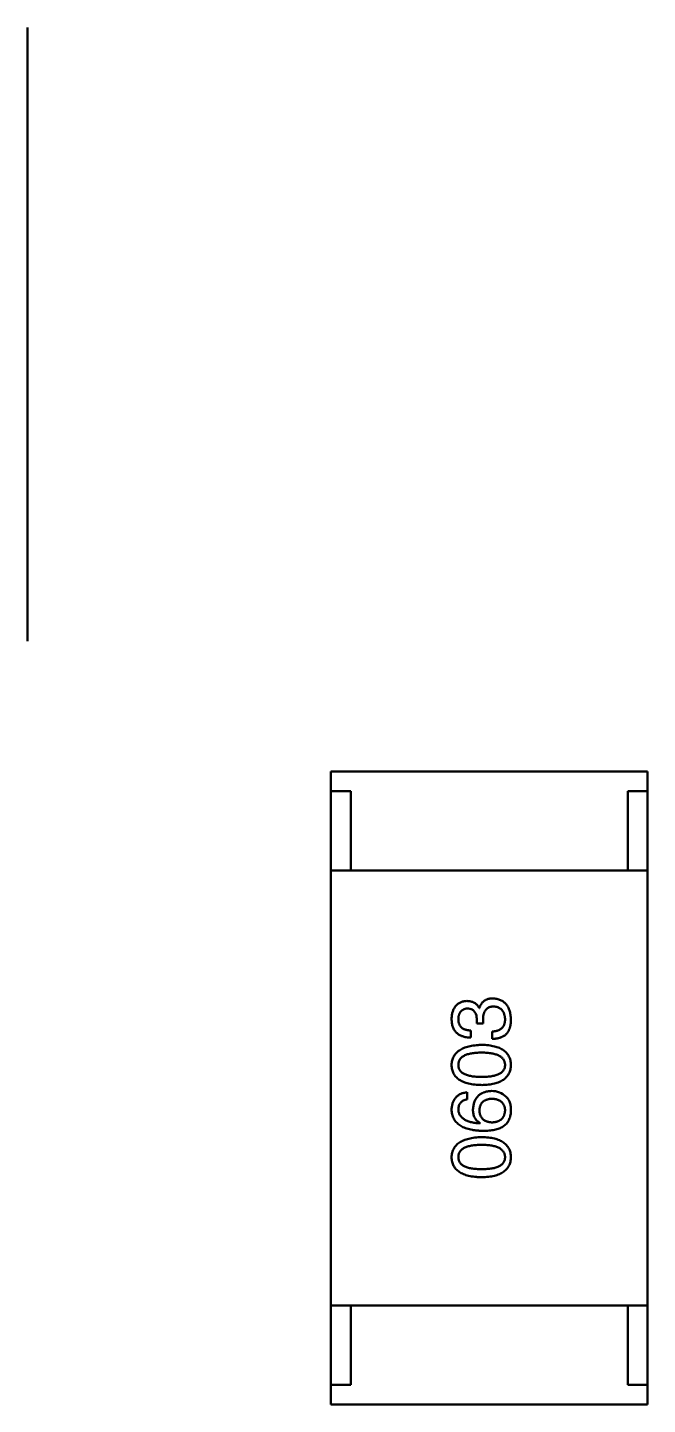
# Model space of a CAD drawing. Header units: millimetres. Extents: x 37 to 347, y 164 to 266.
# Drawn here: x 304.889 to 306.456, y 211.616 to 215.097 of the extents above; entities that cross this region are included whole.
import ezdxf

# ---------------------------------------------------------------- set-up
doc = ezdxf.new("R2010")
doc.units = ezdxf.units.MM
doc.header["$LTSCALE"] = 0.75
doc.layers.add('Visible', color=7, linetype='Continuous', lineweight=50)

msp = doc.modelspace()

# ---------------------------------------------------------------- linework, layer by layer
at = {"layer": 'Visible'}
for p, q in [((304.8891, 215.0967), (304.8891, 215.0963)), ((304.8891, 213.5463), (304.8891, 215.0963)), ((304.8891, 213.5463), (304.8891, 213.5458)), ((305.6561, 213.2164), (306.4561, 213.2164)), ((305.6561, 213.1664), (305.6561, 213.2164)), ((306.4561, 213.1664), (306.4561, 213.2164)), ((305.7061, 213.1664), (305.6561, 213.1664)), ((305.6561, 212.9664), (305.6561, 213.1664)), ((305.7061, 212.9664), (305.7061, 213.1664)), ((306.4061, 213.1664), (306.4061, 212.9664)), ((306.4561, 213.1664), (306.4061, 213.1664)), ((306.4561, 212.9664), (306.4561, 213.1664)), ((306.4561, 212.9664), (305.6561, 212.9664)), ((305.6561, 211.8664), (305.6561, 212.9664)), ((305.7061, 212.9664), (306.4061, 212.9664)), ((306.4561, 212.9664), (306.4561, 211.8664)), ((306.0314, 212.6182), (306.0306, 212.6182)), ((306.0248, 212.5895), (306.0248, 212.5797)), ((306.0404, 212.5797), (306.0404, 212.5887)), ((306.0093, 212.5436), (306.0093, 212.5616)), ((306.0248, 212.5797), (306.0404, 212.5797)), ((306.0634, 212.5592), (306.0634, 212.5403)), ((306.0002, 212.3875), (306.0002, 212.4055)), ((306.033, 212.3277), (306.0322, 212.3269)), ((306.4561, 211.8664), (305.6561, 211.8664)), ((305.6561, 211.8664), (305.6561, 211.6664)), ((305.7061, 211.8664), (306.4061, 211.8664)), ((305.7061, 211.8664), (305.7061, 211.6664)), ((306.4061, 211.6664), (306.4061, 211.8664)), ((306.4561, 211.8664), (306.4561, 211.6664)), ((305.6561, 211.6664), (305.6561, 211.6164)), ((305.7061, 211.6664), (305.6561, 211.6664)), ((306.4561, 211.6664), (306.4061, 211.6664)), ((306.4561, 211.6664), (306.4561, 211.6164)), ((305.6561, 211.6164), (306.4561, 211.6164))]:
    msp.add_line(p, q, dxfattribs=at)
msp.add_arc((306.0624, 212.3569), 0.0519, 45.691, 90.7052, dxfattribs=at)
for points, knots in [([(305.9994, 212.6362), (305.9979, 212.6361), (305.995, 212.6359), (305.9908, 212.6351), (305.9869, 212.634), (305.9832, 212.6326), (305.9798, 212.6308), (305.9767, 212.6288), (305.9738, 212.6265), (305.9713, 212.6238), (305.969, 212.6208), (305.967, 212.6175), (305.9653, 212.6138), (305.9639, 212.6099), (305.9627, 212.6057), (305.9618, 212.6011), (305.9612, 212.5962), (305.961, 212.5929), (305.9609, 212.5912)], [0, 0, 0, 0, 0.067521, 0.132139, 0.193339, 0.252064, 0.309083, 0.364848, 0.420021, 0.475612, 0.532002, 0.589602, 0.649896, 0.712634, 0.778603, 0.848416, 0.922155, 1, 1, 1, 1]), ([(305.9781, 212.5903), (305.9782, 212.5914), (305.9783, 212.5934), (305.9786, 212.5963), (305.9791, 212.599), (305.9798, 212.6015), (305.9806, 212.6039), (305.9817, 212.6061), (305.9829, 212.608), (305.9842, 212.6098), (305.9857, 212.6114), (305.9875, 212.6128), (305.9893, 212.6141), (305.9913, 212.6151), (305.9935, 212.616), (305.9959, 212.6166), (305.9984, 212.6171), (306.0002, 212.6173), (306.0011, 212.6174)], [0, 0, 0, 0, 0.078051, 0.151197, 0.220412, 0.286742, 0.34933, 0.409464, 0.467368, 0.52298, 0.578639, 0.633998, 0.690142, 0.746855, 0.805868, 0.867776, 0.932345, 1, 1, 1, 1]), ([(306.0306, 212.6182), (306.0299, 212.6196), (306.0285, 212.6224), (306.0257, 212.6262), (306.0224, 212.6293), (306.0187, 212.6319), (306.0145, 212.6338), (306.0099, 212.6352), (306.0048, 212.6361), (306.0013, 212.6362), (305.9994, 212.6362)], [0, 0, 0, 0, 0.125227, 0.244792, 0.361427, 0.478215, 0.59667, 0.722058, 0.856314, 1, 1, 1, 1]), ([(306.0011, 212.6174), (306.0028, 212.6173), (306.0048, 212.6172), (306.0096, 212.6161), (306.0114, 212.6153), (306.0142, 212.6138), (306.0164, 212.6124), (306.0204, 212.6078), (306.0216, 212.6054), (306.0245, 212.5982), (306.0247, 212.5921), (306.0248, 212.5895)], [0.000001, 0.000001, 0.000001, 0.000001, 0.000529469, 0.000529469, 0.001127239, 0.001127239, 0.001835181, 0.001835181, 0.002488358, 0.002488358, 0.00458577, 0.00458577, 0.00458577, 0.00458577]), ([(306.065, 212.6428), (306.0639, 212.6428), (306.0618, 212.6428), (306.0588, 212.6424), (306.0559, 212.642), (306.0531, 212.6413), (306.0505, 212.6404), (306.048, 212.6394), (306.0457, 212.6381), (306.0435, 212.6367), (306.0414, 212.6351), (306.0395, 212.6332), (306.0378, 212.6312), (306.0362, 212.629), (306.0348, 212.6265), (306.0335, 212.624), (306.0324, 212.6211), (306.0317, 212.6192), (306.0314, 212.6182)], [0, 0, 0, 0, 0.071215, 0.138707, 0.20396, 0.266995, 0.327734, 0.387609, 0.445602, 0.503345, 0.561136, 0.618597, 0.677672, 0.738255, 0.799989, 0.863961, 0.930555, 1, 1, 1, 1]), ([(306.0404, 212.5887), (306.0404, 212.5901), (306.0404, 212.5927), (306.0408, 212.5965), (306.0413, 212.6), (306.0421, 212.6033), (306.043, 212.6064), (306.0441, 212.6092), (306.0455, 212.6117), (306.0471, 212.6139), (306.0489, 212.6159), (306.051, 212.6176), (306.0532, 212.6191), (306.0556, 212.6203), (306.0583, 212.6212), (306.0612, 212.6218), (306.0642, 212.6222), (306.0664, 212.6223), (306.0675, 212.6223)], [0, 0, 0, 0, 0.082495, 0.159728, 0.232496, 0.300725, 0.365163, 0.425859, 0.483728, 0.538892, 0.592921, 0.646195, 0.699968, 0.754746, 0.811387, 0.870806, 0.933482, 1, 1, 1, 1]), ([(306.1109, 212.5895), (306.1108, 212.5916), (306.1106, 212.5956), (306.1099, 212.6014), (306.1089, 212.6068), (306.1075, 212.6118), (306.1058, 212.6165), (306.1038, 212.6208), (306.1014, 212.6247), (306.0987, 212.6283), (306.0956, 212.6314), (306.0922, 212.6342), (306.0885, 212.6366), (306.0844, 212.6386), (306.0801, 212.6403), (306.0753, 212.6415), (306.0703, 212.6424), (306.0668, 212.6427), (306.065, 212.6428)], [0, 0, 0, 0, 0.078078, 0.151942, 0.221594, 0.28726, 0.350176, 0.409768, 0.467648, 0.523784, 0.578904, 0.634014, 0.689819, 0.746826, 0.805875, 0.867063, 0.931764, 1, 1, 1, 1]), ([(306.0675, 212.6223), (306.0686, 212.6222), (306.0707, 212.6221), (306.0738, 212.6215), (306.0767, 212.6208), (306.0794, 212.6197), (306.0819, 212.6185), (306.0842, 212.6171), (306.0863, 212.6154), (306.0882, 212.6135), (306.0899, 212.6114), (306.0914, 212.609), (306.0927, 212.6065), (306.0938, 212.6037), (306.0947, 212.6006), (306.0954, 212.5974), (306.0959, 212.594), (306.0961, 212.5916), (306.0961, 212.5903)], [0, 0, 0, 0, 0.068514, 0.133941, 0.195994, 0.255362, 0.312994, 0.369441, 0.424687, 0.480522, 0.537148, 0.594801, 0.654411, 0.716817, 0.781981, 0.850498, 0.923306, 1, 1, 1, 1]), ([(305.9609, 212.5912), (305.961, 212.5893), (305.9611, 212.5856), (305.9618, 212.5803), (305.9627, 212.5753), (305.9642, 212.5707), (305.9659, 212.5664), (305.968, 212.5626), (305.9705, 212.559), (305.9734, 212.5559), (305.9766, 212.553), (305.9802, 212.5506), (305.9841, 212.5485), (305.9885, 212.5468), (305.9932, 212.5454), (305.9982, 212.5444), (306.0036, 212.5438), (306.0073, 212.5437), (306.0093, 212.5436)], [0, 0, 0, 0, 0.073232, 0.142595, 0.207997, 0.270074, 0.329156, 0.386529, 0.441846, 0.496976, 0.551877, 0.607941, 0.665637, 0.725446, 0.788542, 0.855101, 0.925196, 1, 1, 1, 1]), ([(306.0093, 212.5616), (306.008, 212.5617), (306.0056, 212.5618), (306.002, 212.5623), (305.9987, 212.5628), (305.9957, 212.5637), (305.9929, 212.5647), (305.9903, 212.566), (305.988, 212.5675), (305.9859, 212.5692), (305.984, 212.5711), (305.9824, 212.5732), (305.9811, 212.5756), (305.98, 212.5781), (305.9791, 212.5809), (305.9785, 212.5838), (305.9782, 212.587), (305.9781, 212.5892), (305.9781, 212.5903)], [0, 0, 0, 0, 0.078134, 0.15164, 0.221358, 0.286689, 0.348614, 0.407697, 0.464247, 0.520153, 0.574432, 0.629291, 0.684538, 0.742032, 0.801329, 0.863637, 0.930123, 1, 1, 1, 1]), ([(306.0961, 212.5903), (306.0961, 212.5891), (306.0961, 212.5867), (306.0957, 212.5833), (306.0951, 212.58), (306.0941, 212.5771), (306.093, 212.5743), (306.0916, 212.5717), (306.0899, 212.5694), (306.088, 212.5673), (306.0858, 212.5655), (306.0833, 212.5639), (306.0806, 212.5625), (306.0777, 212.5614), (306.0744, 212.5605), (306.071, 212.5598), (306.0673, 212.5593), (306.0647, 212.5592), (306.0634, 212.5592)], [0, 0, 0, 0, 0.071272, 0.13882, 0.201858, 0.262757, 0.320043, 0.376709, 0.431462, 0.486034, 0.541209, 0.597703, 0.65589, 0.717768, 0.782056, 0.850407, 0.92277, 1, 1, 1, 1]), ([(306.106, 212.5625), (306.1064, 212.5633), (306.1072, 212.5651), (306.1082, 212.5679), (306.1091, 212.5709), (306.1097, 212.5742), (306.1102, 212.5777), (306.1106, 212.5814), (306.1108, 212.5854), (306.1109, 212.5881), (306.1109, 212.5895)], [0, 0, 0, 0, 0.101955, 0.208983, 0.322698, 0.44339, 0.570851, 0.70629, 0.84885, 1, 1, 1, 1]), ([(306.0634, 212.5403), (306.0647, 212.5404), (306.0673, 212.5405), (306.0711, 212.5408), (306.0748, 212.5413), (306.0783, 212.542), (306.0816, 212.5428), (306.0847, 212.5438), (306.0876, 212.5449), (306.0904, 212.5462), (306.093, 212.5477), (306.0954, 212.5493), (306.0976, 212.5511), (306.0997, 212.5531), (306.1015, 212.5552), (306.1032, 212.5575), (306.1047, 212.5599), (306.1056, 212.5616), (306.106, 212.5625)], [0, 0, 0, 0, 0.078937, 0.154495, 0.226898, 0.296844, 0.363348, 0.427781, 0.48946, 0.549586, 0.607902, 0.664733, 0.720805, 0.776157, 0.831175, 0.886736, 0.943094, 1, 1, 1, 1]), ([(306.0371, 212.5254), (306.0341, 212.5253), (306.0283, 212.525), (306.0198, 212.5242), (306.0119, 212.5229), (306.0045, 212.5214), (305.9977, 212.5195), (305.9915, 212.5172), (305.9859, 212.5146), (305.9808, 212.5116), (305.9763, 212.5082), (305.9723, 212.5045), (305.969, 212.5004), (305.9662, 212.4959), (305.964, 212.4911), (305.9623, 212.4859), (305.9613, 212.4804), (305.961, 212.4765), (305.9609, 212.4746)], [0, 0, 0, 0, 0.088475, 0.171606, 0.249595, 0.322626, 0.391327, 0.455765, 0.516374, 0.573675, 0.628522, 0.681161, 0.732559, 0.783563, 0.83504, 0.887639, 0.942585, 1, 1, 1, 1]), ([(306.1109, 212.4746), (306.1108, 212.4766), (306.1106, 212.4805), (306.1097, 212.4861), (306.1082, 212.4913), (306.1061, 212.4962), (306.1034, 212.5007), (306.1002, 212.5049), (306.0964, 212.5086), (306.092, 212.512), (306.0871, 212.515), (306.0816, 212.5176), (306.0756, 212.5199), (306.069, 212.5217), (306.0618, 212.5232), (306.0541, 212.5243), (306.0458, 212.5251), (306.0401, 212.5253), (306.0371, 212.5254)], [0, 0, 0, 0, 0.059134, 0.115603, 0.169236, 0.221572, 0.273254, 0.32474, 0.377319, 0.431815, 0.488555, 0.548609, 0.612242, 0.680182, 0.75251, 0.829782, 0.91231, 1, 1, 1, 1]), ([(305.9781, 212.4746), (305.9782, 212.4758), (305.9783, 212.4783), (305.9789, 212.4819), (305.9801, 212.4852), (305.9817, 212.4883), (305.9838, 212.4911), (305.9864, 212.4937), (305.9894, 212.496), (305.9929, 212.4981), (305.9969, 212.4999), (306.0013, 212.5015), (306.0061, 212.5028), (306.0114, 212.5039), (306.0172, 212.5047), (306.0234, 212.5053), (306.0301, 212.5057), (306.0348, 212.5057), (306.0371, 212.5057)], [0, 0, 0, 0, 0.050604, 0.098688, 0.145699, 0.191791, 0.238625, 0.286717, 0.337546, 0.391814, 0.449755, 0.512106, 0.579685, 0.652048, 0.730262, 0.814146, 0.904281, 1, 1, 1, 1]), ([(306.0371, 212.5057), (306.0395, 212.5057), (306.044, 212.5057), (306.0506, 212.5053), (306.0568, 212.5047), (306.0625, 212.5039), (306.0678, 212.5028), (306.0726, 212.5014), (306.077, 212.4999), (306.0809, 212.4981), (306.0844, 212.496), (306.0875, 212.4936), (306.0901, 212.4911), (306.0922, 212.4883), (306.0939, 212.4852), (306.0951, 212.4819), (306.0959, 212.4783), (306.0961, 212.4758), (306.0961, 212.4746)], [0, 0, 0, 0, 0.094834, 0.184067, 0.267029, 0.344713, 0.417334, 0.484367, 0.546941, 0.604717, 0.65953, 0.710539, 0.759381, 0.806382, 0.853027, 0.900623, 0.949121, 1, 1, 1, 1]), ([(305.9609, 212.4746), (305.961, 212.4726), (305.9612, 212.4687), (305.9621, 212.4631), (305.9637, 212.4578), (305.9659, 212.4529), (305.9686, 212.4484), (305.972, 212.4443), (305.9759, 212.4405), (305.9804, 212.4372), (305.9855, 212.4341), (305.9912, 212.4316), (305.9974, 212.4293), (306.0042, 212.4274), (306.0116, 212.4259), (306.0196, 212.4248), (306.0282, 212.4241), (306.0341, 212.4239), (306.0371, 212.4238)], [0, 0, 0, 0, 0.057911, 0.113262, 0.165956, 0.217443, 0.268511, 0.319665, 0.372, 0.426129, 0.483365, 0.543779, 0.607756, 0.676562, 0.749704, 0.827713, 0.911177, 1, 1, 1, 1]), ([(306.0371, 212.4443), (306.0348, 212.4443), (306.0301, 212.4443), (306.0234, 212.4447), (306.0172, 212.4453), (306.0114, 212.446), (306.0061, 212.4472), (306.0013, 212.4484), (305.9969, 212.4499), (305.9929, 212.4517), (305.9894, 212.4537), (305.9864, 212.456), (305.9838, 212.4585), (305.9817, 212.4612), (305.9801, 212.4642), (305.9789, 212.4675), (305.9783, 212.471), (305.9782, 212.4734), (305.9781, 212.4746)], [0, 0, 0, 0, 0.096452, 0.187278, 0.271765, 0.350519, 0.423437, 0.491321, 0.554011, 0.612224, 0.666281, 0.717003, 0.764884, 0.811423, 0.856783, 0.902993, 0.950236, 1, 1, 1, 1]), ([(306.0371, 212.4238), (306.0401, 212.4239), (306.0458, 212.4241), (306.0541, 212.4248), (306.0618, 212.4259), (306.069, 212.4274), (306.0756, 212.4293), (306.0816, 212.4316), (306.0871, 212.4341), (306.092, 212.4372), (306.0964, 212.4405), (306.1002, 212.4443), (306.1034, 212.4484), (306.1061, 212.4529), (306.1082, 212.4578), (306.1097, 212.4631), (306.1106, 212.4687), (306.1108, 212.4726), (306.1109, 212.4746)], [0, 0, 0, 0, 0.087693, 0.170223, 0.247496, 0.319826, 0.387768, 0.451403, 0.511459, 0.568358, 0.622671, 0.675251, 0.726739, 0.778422, 0.830759, 0.884394, 0.940865, 1, 1, 1, 1]), ([(306.0961, 212.4746), (306.0961, 212.4734), (306.096, 212.471), (306.0953, 212.4675), (306.0942, 212.4642), (306.0925, 212.4613), (306.0904, 212.4585), (306.0879, 212.456), (306.0848, 212.4537), (306.0813, 212.4517), (306.0774, 212.4499), (306.073, 212.4484), (306.0681, 212.4472), (306.0628, 212.446), (306.0571, 212.4452), (306.0508, 212.4447), (306.0441, 212.4443), (306.0395, 212.4443), (306.0371, 212.4443)], [0, 0, 0, 0, 0.049766, 0.097012, 0.143225, 0.188786, 0.235079, 0.282962, 0.333687, 0.387747, 0.445963, 0.508657, 0.576545, 0.649868, 0.72822, 0.812712, 0.903543, 1, 1, 1, 1]), ([(306.0617, 212.4088), (306.06, 212.4087), (306.0565, 212.4086), (306.0516, 212.4078), (306.0469, 212.4067), (306.0425, 212.4054), (306.0385, 212.4037), (306.0348, 212.4015), (306.0313, 212.3992), (306.0283, 212.3964), (306.0255, 212.3933), (306.023, 212.3898), (306.0209, 212.386), (306.0191, 212.3819), (306.0175, 212.3774), (306.0164, 212.3726), (306.0155, 212.3675), (306.0152, 212.3639), (306.015, 212.3621)], [0, 0, 0, 0, 0.071527, 0.139094, 0.20346, 0.264939, 0.323904, 0.381383, 0.437591, 0.493343, 0.549401, 0.606085, 0.664838, 0.725424, 0.788712, 0.855452, 0.925772, 1, 1, 1, 1]), ([(306.0002, 212.4055), (305.9988, 212.4054), (305.9958, 212.405), (305.9916, 212.404), (305.9876, 212.4029), (305.984, 212.4014), (305.9805, 212.3996), (305.9774, 212.3976), (305.9745, 212.3953), (305.9719, 212.3927), (305.9696, 212.3898), (305.9675, 212.3867), (305.9657, 212.3832), (305.9642, 212.3795), (305.963, 212.3756), (305.962, 212.3713), (305.9613, 212.3668), (305.961, 212.3637), (305.9609, 212.3621)], [0, 0, 0, 0, 0.06947, 0.136096, 0.199592, 0.260665, 0.319672, 0.377156, 0.433415, 0.489984, 0.546535, 0.604276, 0.663499, 0.725182, 0.788953, 0.855683, 0.926216, 1, 1, 1, 1]), ([(305.9781, 212.3621), (305.9782, 212.3638), (305.9783, 212.367), (305.9794, 212.3716), (305.9811, 212.3757), (305.9835, 212.3792), (305.9867, 212.3822), (305.9906, 212.3846), (305.9952, 212.3864), (305.9985, 212.3871), (306.0002, 212.3875)], [0, 0, 0, 0, 0.136586, 0.261496, 0.378089, 0.490612, 0.605522, 0.725767, 0.8561, 1, 1, 1, 1]), ([(306.0314, 212.3596), (306.0314, 212.3608), (306.0315, 212.363), (306.032, 212.3662), (306.0327, 212.3691), (306.0336, 212.3719), (306.0347, 212.3745), (306.0361, 212.3769), (306.0377, 212.379), (306.0396, 212.381), (306.0416, 212.3827), (306.0439, 212.3843), (306.0465, 212.3856), (306.0493, 212.3868), (306.0523, 212.3876), (306.0555, 212.3884), (306.0589, 212.3889), (306.0613, 212.3891), (306.0625, 212.3892)], [0, 0, 0, 0, 0.069884, 0.136529, 0.199638, 0.259844, 0.317774, 0.374356, 0.430026, 0.485148, 0.5409, 0.597889, 0.657472, 0.718614, 0.783613, 0.85129, 0.923712, 1, 1, 1, 1]), ([(306.0625, 212.3892), (306.0638, 212.3891), (306.0664, 212.3889), (306.07, 212.3884), (306.0734, 212.3877), (306.0766, 212.3868), (306.0795, 212.3857), (306.0822, 212.3844), (306.0847, 212.3829), (306.0869, 212.3812), (306.0889, 212.3793), (306.0907, 212.3772), (306.0922, 212.3749), (306.0935, 212.3724), (306.0945, 212.3697), (306.0953, 212.3668), (306.0959, 212.3637), (306.0961, 212.3616), (306.0961, 212.3605)], [0, 0, 0, 0, 0.078863, 0.153308, 0.223539, 0.289857, 0.35341, 0.413572, 0.471721, 0.528235, 0.584279, 0.638781, 0.69466, 0.751251, 0.809198, 0.869697, 0.933318, 1, 1, 1, 1]), ([(306.1109, 212.3572), (306.1109, 212.3593), (306.111, 212.3633), (306.1105, 212.3692), (306.1097, 212.3746), (306.1084, 212.3795), (306.1066, 212.3839), (306.1044, 212.3878), (306.1018, 212.3912), (306.0997, 212.3931), (306.0986, 212.3941)], [0, 0, 0, 0, 0.156782, 0.301945, 0.436395, 0.561474, 0.678489, 0.78853, 0.894967, 1, 1, 1, 1]), ([(305.9609, 212.3621), (305.961, 212.36), (305.9613, 212.3558), (305.9624, 212.3498), (305.9641, 212.3442), (305.9664, 212.339), (305.9693, 212.3342), (305.9728, 212.3298), (305.9769, 212.3258), (305.9816, 212.3222), (305.9869, 212.319), (305.9928, 212.3162), (305.9993, 212.3138), (306.0064, 212.3119), (306.014, 212.3103), (306.0223, 212.3091), (306.0312, 212.3083), (306.0373, 212.3081), (306.0404, 212.308)], [0, 0, 0, 0, 0.058957, 0.115262, 0.16907, 0.221312, 0.273147, 0.324961, 0.377649, 0.432026, 0.488925, 0.549039, 0.612912, 0.680653, 0.753056, 0.830314, 0.912483, 1, 1, 1, 1]), ([(306.0322, 212.3269), (306.0301, 212.327), (306.026, 212.3273), (306.02, 212.3281), (306.0144, 212.329), (306.0093, 212.3302), (306.0045, 212.3316), (306.0001, 212.3333), (305.9961, 212.3351), (305.9925, 212.3372), (305.9893, 212.3396), (305.9865, 212.3421), (305.984, 212.3449), (305.9821, 212.3479), (305.9804, 212.3511), (305.9793, 212.3546), (305.9784, 212.3583), (305.9782, 212.3608), (305.9781, 212.3621)], [0, 0, 0, 0, 0.089218, 0.173709, 0.252753, 0.326963, 0.397099, 0.462534, 0.524018, 0.582178, 0.637235, 0.689955, 0.741228, 0.791618, 0.841661, 0.892925, 0.945259, 1, 1, 1, 1]), ([(306.015, 212.3621), (306.015, 212.3601), (306.0151, 212.3563), (306.016, 212.3508), (306.0174, 212.3458), (306.0194, 212.3412), (306.0219, 212.3371), (306.0251, 212.3334), (306.0288, 212.3302), (306.0316, 212.3285), (306.033, 212.3277)], [0, 0, 0, 0, 0.144617, 0.279572, 0.40596, 0.526097, 0.64389, 0.760003, 0.877724, 1, 1, 1, 1]), ([(306.0634, 212.3293), (306.0621, 212.3294), (306.0597, 212.3296), (306.0561, 212.3301), (306.0528, 212.3308), (306.0497, 212.3318), (306.0469, 212.3329), (306.0443, 212.3343), (306.0419, 212.3359), (306.0398, 212.3377), (306.0379, 212.3397), (306.0362, 212.3419), (306.0348, 212.3443), (306.0337, 212.347), (306.0327, 212.3499), (306.032, 212.3529), (306.0315, 212.3562), (306.0314, 212.3585), (306.0314, 212.3596)], [0, 0, 0, 0, 0.076072, 0.148369, 0.216753, 0.281358, 0.342792, 0.401604, 0.458929, 0.514444, 0.569818, 0.625343, 0.681554, 0.739608, 0.800134, 0.863477, 0.929547, 1, 1, 1, 1]), ([(306.0961, 212.3605), (306.0961, 212.3593), (306.096, 212.3569), (306.0955, 212.3536), (306.0948, 212.3504), (306.0938, 212.3475), (306.0927, 212.3447), (306.0912, 212.3422), (306.0895, 212.3399), (306.0875, 212.3379), (306.0854, 212.336), (306.0829, 212.3344), (306.0803, 212.333), (306.0774, 212.3318), (306.0742, 212.3309), (306.0708, 212.3301), (306.0672, 212.3296), (306.0647, 212.3294), (306.0634, 212.3293)], [0, 0, 0, 0, 0.070403, 0.137196, 0.200053, 0.260887, 0.31876, 0.37535, 0.430743, 0.485927, 0.541678, 0.598832, 0.657726, 0.719441, 0.783504, 0.851852, 0.923533, 1, 1, 1, 1]), ([(306.0912, 212.3187), (306.0927, 212.3198), (306.0957, 212.322), (306.0996, 212.3259), (306.1029, 212.3302), (306.1057, 212.3348), (306.1079, 212.3399), (306.1095, 212.3453), (306.1106, 212.3511), (306.1108, 212.3551), (306.1109, 212.3572)], [0, 0, 0, 0, 0.125033, 0.246266, 0.36603, 0.485265, 0.606781, 0.732144, 0.862551, 1, 1, 1, 1]), ([(306.0404, 212.308), (306.0431, 212.308), (306.0482, 212.3081), (306.0557, 212.3086), (306.0628, 212.3094), (306.0694, 212.3106), (306.0755, 212.3121), (306.0812, 212.3139), (306.0865, 212.316), (306.0897, 212.3178), (306.0912, 212.3187)], [0, 0, 0, 0, 0.151498, 0.29521, 0.430242, 0.557137, 0.677306, 0.790845, 0.898111, 1, 1, 1, 1]), ([(306.0371, 212.2922), (306.0341, 212.2921), (306.0283, 212.2919), (306.0198, 212.291), (306.0119, 212.2898), (306.0045, 212.2883), (305.9977, 212.2864), (305.9915, 212.2841), (305.9859, 212.2815), (305.9808, 212.2784), (305.9763, 212.2751), (305.9723, 212.2714), (305.969, 212.2673), (305.9662, 212.2628), (305.964, 212.2579), (305.9623, 212.2528), (305.9613, 212.2472), (305.961, 212.2434), (305.9609, 212.2414)], [0, 0, 0, 0, 0.088475, 0.171606, 0.249595, 0.322626, 0.391327, 0.455765, 0.516374, 0.573675, 0.628522, 0.681161, 0.732559, 0.783563, 0.83504, 0.887639, 0.942585, 1, 1, 1, 1]), ([(305.9781, 212.2414), (305.9782, 212.2427), (305.9783, 212.2451), (305.9789, 212.2487), (305.9801, 212.252), (305.9817, 212.2551), (305.9838, 212.2579), (305.9864, 212.2605), (305.9894, 212.2628), (305.9929, 212.2649), (305.9969, 212.2667), (306.0013, 212.2683), (306.0061, 212.2696), (306.0114, 212.2707), (306.0172, 212.2715), (306.0234, 212.2721), (306.0301, 212.2725), (306.0348, 212.2726), (306.0371, 212.2726)], [0, 0, 0, 0, 0.050604, 0.098688, 0.145699, 0.191791, 0.238625, 0.286717, 0.337546, 0.391814, 0.449755, 0.512106, 0.579685, 0.652048, 0.730262, 0.814146, 0.904281, 1, 1, 1, 1]), ([(306.1109, 212.2414), (306.1108, 212.2434), (306.1106, 212.2473), (306.1097, 212.2529), (306.1082, 212.2582), (306.1061, 212.2631), (306.1034, 212.2676), (306.1002, 212.2717), (306.0964, 212.2755), (306.092, 212.2789), (306.0871, 212.2819), (306.0816, 212.2845), (306.0756, 212.2867), (306.069, 212.2886), (306.0618, 212.2901), (306.0541, 212.2912), (306.0458, 212.2919), (306.0401, 212.2921), (306.0371, 212.2922)], [0, 0, 0, 0, 0.059134, 0.115603, 0.169236, 0.221572, 0.273254, 0.32474, 0.377319, 0.431815, 0.488555, 0.548609, 0.612242, 0.680182, 0.75251, 0.829782, 0.91231, 1, 1, 1, 1]), ([(306.0371, 212.2726), (306.0395, 212.2726), (306.044, 212.2725), (306.0506, 212.2721), (306.0568, 212.2715), (306.0625, 212.2707), (306.0678, 212.2696), (306.0726, 212.2683), (306.077, 212.2667), (306.0809, 212.2649), (306.0844, 212.2628), (306.0875, 212.2605), (306.0901, 212.2579), (306.0922, 212.2551), (306.0939, 212.252), (306.0951, 212.2487), (306.0959, 212.2451), (306.0961, 212.2427), (306.0961, 212.2414)], [0, 0, 0, 0, 0.094834, 0.184067, 0.267029, 0.344713, 0.417334, 0.484367, 0.546941, 0.604717, 0.65953, 0.710539, 0.759381, 0.806382, 0.853027, 0.900623, 0.949121, 1, 1, 1, 1]), ([(305.9609, 212.2414), (305.961, 212.2394), (305.9612, 212.2356), (305.9621, 212.2299), (305.9637, 212.2247), (305.9659, 212.2198), (305.9686, 212.2153), (305.972, 212.2111), (305.9759, 212.2074), (305.9804, 212.204), (305.9855, 212.201), (305.9912, 212.1984), (305.9974, 212.1961), (306.0042, 212.1943), (306.0116, 212.1928), (306.0196, 212.1917), (306.0282, 212.1909), (306.0341, 212.1907), (306.0371, 212.1906)], [0, 0, 0, 0, 0.057911, 0.113262, 0.165956, 0.217443, 0.268511, 0.319665, 0.372, 0.426129, 0.483365, 0.543779, 0.607756, 0.676562, 0.749704, 0.827713, 0.911177, 1, 1, 1, 1]), ([(306.0371, 212.2111), (306.0348, 212.2111), (306.0301, 212.2112), (306.0234, 212.2115), (306.0172, 212.2121), (306.0114, 212.2129), (306.0061, 212.214), (306.0013, 212.2152), (305.9969, 212.2168), (305.9929, 212.2186), (305.9894, 212.2206), (305.9864, 212.2228), (305.9838, 212.2254), (305.9817, 212.2281), (305.9801, 212.2311), (305.9789, 212.2343), (305.9783, 212.2378), (305.9782, 212.2402), (305.9781, 212.2414)], [0, 0, 0, 0, 0.096452, 0.187278, 0.271765, 0.350519, 0.423437, 0.491321, 0.554011, 0.612224, 0.666281, 0.717003, 0.764884, 0.811423, 0.856783, 0.902993, 0.950236, 1, 1, 1, 1]), ([(306.0371, 212.1906), (306.0401, 212.1907), (306.0458, 212.1909), (306.0541, 212.1917), (306.0618, 212.1928), (306.069, 212.1943), (306.0756, 212.1962), (306.0816, 212.1984), (306.0871, 212.201), (306.092, 212.204), (306.0964, 212.2074), (306.1002, 212.2111), (306.1034, 212.2153), (306.1061, 212.2198), (306.1082, 212.2247), (306.1097, 212.2299), (306.1106, 212.2356), (306.1108, 212.2394), (306.1109, 212.2414)], [0, 0, 0, 0, 0.087693, 0.170223, 0.247496, 0.319826, 0.387768, 0.451403, 0.511459, 0.568358, 0.622671, 0.675251, 0.726739, 0.778422, 0.830759, 0.884394, 0.940865, 1, 1, 1, 1]), ([(306.0961, 212.2414), (306.0961, 212.2402), (306.096, 212.2378), (306.0953, 212.2343), (306.0942, 212.2311), (306.0925, 212.2281), (306.0904, 212.2253), (306.0879, 212.2228), (306.0848, 212.2206), (306.0813, 212.2186), (306.0774, 212.2168), (306.073, 212.2152), (306.0681, 212.214), (306.0628, 212.2129), (306.0571, 212.2121), (306.0508, 212.2115), (306.0441, 212.2112), (306.0395, 212.2111), (306.0371, 212.2111)], [0, 0, 0, 0, 0.049766, 0.097012, 0.143225, 0.188786, 0.235079, 0.282962, 0.333687, 0.387747, 0.445963, 0.508657, 0.576545, 0.649868, 0.72822, 0.812712, 0.903543, 1, 1, 1, 1])]:
    msp.add_open_spline(points, degree=3, knots=knots, dxfattribs=at)

doc.saveas('drawing.dxf')
